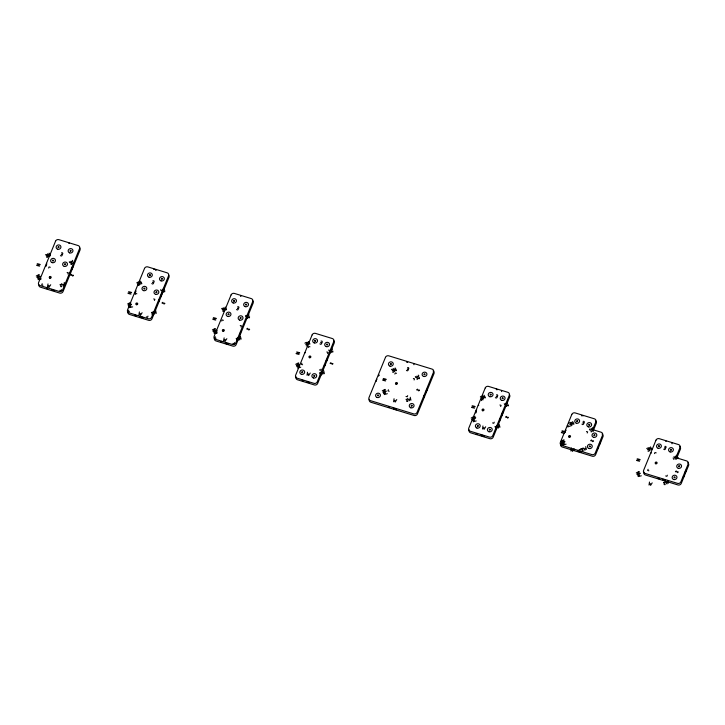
<?xml version="1.0" encoding="UTF-8"?>
<svg xmlns="http://www.w3.org/2000/svg" width="725" height="725" viewBox="0 0 725 725"><rect width="100%" height="100%" fill="white"/><g stroke="black" fill="none" stroke-linecap="round" stroke-linejoin="round"><path stroke-width="1.09" d="M154.352 269.202L153.7 269.374M475.817 413.023L475.99 411.066M502.434 414.102L502.606 412.144M600.653 441.715L600.363 442.431L600.508 441.045M686.176 470.77L685.85 471.449L686.022 470.099M376.937 379.257L376.619 379.773M582.782 415.697L583.444 415.751M48.031 283.928L47.415 286.792L48.919 285.469L48.91 287.345L50.732 284.753M139.399 311.913L138.928 314.922L140.288 313.454L140.505 315.303L142.1 312.738M224.152 337.877L223.536 340.732L225.04 339.418L225.04 341.294L226.862 338.702M307.5 372.224L307.038 375.233L308.388 373.774L308.605 375.613L310.209 373.058M394.056 398.732L393.584 401.741L394.944 400.282L395.152 402.121L396.756 399.566M482.959 425.965L482.497 428.973L483.856 427.514L484.064 429.354L485.668 426.798M571.4 448.023L570.938 451.022L572.297 449.563L572.505 451.412L574.109 448.847M649.491 482.025L649.02 485.025L650.379 483.566L650.588 485.406L652.192 482.85M68.549 243.074L69.401 243.174M581.042 452.373L580.072 451.358L580.906 451.738M665.16 480.657L664.191 479.642L665.024 480.022M134.614 293.208L134.886 292.456L135.131 293.417M161.512 294.268L161.775 293.127L161.639 294.767M216.548 330.962L216.793 330.337L217.038 331.289M46.69 263.338L46.581 264.997M42.195 283.72L41.733 284.834L42.938 285.206M48.62 268.032L49.073 266.918L50.279 267.28M61.435 289.61L60.973 290.725L59.767 290.362M67.851 273.923L68.313 272.808L67.108 272.437M70.28 272.944L69.854 273.978L69.981 272.546L70.225 273.506M72.98 266.773L72.708 267.443L72.464 266.483M135.729 291.948L135.693 290.507L135.548 292.121M128.751 310.228L128.298 311.351L129.494 311.714M135.176 294.549L135.638 293.426L136.835 293.797M147.991 316.118L147.528 317.242L146.332 316.87M154.416 300.44L154.869 299.316L153.673 298.954M159.201 300.277L158.784 301.301L158.911 299.878L159.147 300.839M215.316 336.744L214.854 337.859L216.059 338.231M221.732 321.057L222.194 319.942L223.4 320.305M234.547 342.635L234.093 343.75L232.888 343.387M240.972 326.948L241.434 325.833L240.229 325.462M238.253 338.512L237.836 339.545L237.963 338.122L238.199 339.073M301.872 363.252L301.41 364.376L302.615 364.738M308.297 347.574L308.75 346.45L309.956 346.822M321.112 369.143L320.649 370.267L319.444 369.895M327.528 353.465L327.99 352.341L326.785 351.978M324.818 365.028L324.392 366.053L324.519 364.63L324.764 365.59M327.22 359.573L326.948 360.243L326.712 359.292M375.994 380.987L376.411 381.287M378.559 375.849L378.985 374.816L378.749 375.822M388.428 389.769L387.975 390.884L389.171 391.255M394.853 374.082L395.315 372.967L396.512 373.33M407.667 395.66L407.205 396.774L406.009 396.412M414.093 379.972L414.546 378.858L413.35 378.486M424.469 395.913L424.043 396.938L424.17 395.515L424.415 396.475M476.316 410.278L476.597 409.58L476.434 410.749M474.993 416.277L474.531 417.401L475.736 417.763M481.409 400.599L481.871 399.475L483.077 399.847M494.223 422.167L493.77 423.291L492.565 422.92M500.649 406.489L501.111 405.366L499.906 405.003M501.899 413.884L501.854 415.534L502.162 414.782M501.727 415.044L502.017 414.356M500.214 419.095L499.797 420.119L499.924 418.697L500.159 419.657M561.549 442.794L561.096 443.908L562.292 444.28M567.974 427.107L568.427 425.992L569.632 426.354M580.788 448.684L580.326 449.799L579.121 449.437M587.205 432.997L587.667 431.882L586.462 431.511M593.449 430.242L596.258 423.382A2.592 2.347 -14.1 0 0 595.37 420.672M598.062 447.778L597.636 448.802L597.763 447.379L598.007 448.34M648.114 469.302L647.652 470.425L648.857 470.797M654.53 453.623L654.992 452.5L656.188 452.871M667.344 475.192L666.882 476.316L665.686 475.944M673.77 459.514L674.223 458.39L673.027 458.028M676.697 458.227L680.412 449.156A2.592 2.347 -14.1 0 0 679.524 446.446M683.829 476.225L683.403 477.249L683.53 475.827L683.775 476.787M482.977 436.296L483.811 435.671M71.095 263.429C70.026 267.063 74.367 260.248 73.297 263.882M162.463 291.414C161.394 295.048 165.735 288.233 164.666 291.867M247.216 317.378C246.147 321.003 250.497 314.197 249.427 317.831M330.564 351.725C329.494 355.359 333.844 348.544 332.775 352.178M417.12 378.233C416.05 381.867 420.391 375.061 419.322 378.686M506.023 405.465C504.953 409.099 509.303 402.293 508.234 405.918M591.21 430.813C590.141 434.447 594.482 427.641 593.412 431.266M675.827 458.209C674.757 461.843 679.098 455.028 678.029 458.662M40.111 276.524L37.519 278.201L39.513 278.246L38.062 279.623L41.289 278.889M131.479 304.509L128.851 306.222L130.881 306.231L129.431 307.608L132.657 306.874M216.231 330.473L213.639 332.141L215.642 332.186L214.183 333.572L217.418 332.838M299.579 364.82L296.942 366.741L298.99 366.542L297.703 368.046L300.766 367.194M386.135 391.328L383.489 393.249L385.537 393.05L384.259 394.554L387.313 393.702M475.038 418.561L472.401 420.482L474.449 420.282L473.162 421.787L476.225 420.935M564.911 441.788L562.319 443.464L564.313 443.51L562.863 444.896L566.098 444.162M640.13 473.452L637.511 475.165L639.541 475.165L638.091 476.552L641.317 475.817M425.992 392.479L426.155 390.983M57.909 247.406L59.16 246.835M45.421 254.901C46.889 252.98 49.11 257.683 46.735 257.529M69.935 251.086L71.177 250.524M52.408 260.846L53.65 260.284M36.25 275.998C44.95 271.241 31.247 280.856 39.911 276.116M64.434 264.525L65.676 263.963M49.925 277.485L50.505 277.213M149.278 275.391L150.528 274.82M136.789 282.886C137.868 281.01 139.798 284.091 137.741 284.064C138.946 282.469 140.36 285.886 138.103 285.514M161.303 279.071L162.545 278.509M143.777 288.831L145.018 288.269M127.618 303.983C136.282 299.253 122.579 308.841 131.279 304.101M155.802 292.51L157.044 291.948M136.481 303.993L137.07 303.73M233.432 301.165L234.682 300.603M221.551 308.841C222.62 306.974 224.56 310.046 222.493 310.028C223.771 308.451 225.094 311.877 222.865 311.478M245.458 304.844L246.699 304.282M227.931 314.605L229.172 314.043M212.371 329.947C221.016 325.144 207.368 334.841 216.032 330.065M239.957 318.284L241.198 317.722M223.037 330.509L223.626 330.237M304.899 343.197C305.968 341.321 307.907 344.411 305.841 344.384C307.101 342.825 308.424 346.215 306.213 345.825M314.487 341.122L315.737 340.551M326.513 344.801L327.754 344.239M309.602 357.017L310.182 356.754M295.718 364.303C304.364 359.528 290.779 369.152 299.38 364.421M301.645 372.478L302.887 371.916M313.671 376.166L314.913 375.604M390.231 364.312L391.473 363.751M391.446 369.705C392.506 367.838 394.482 370.91 392.397 370.892C393.657 369.333 394.98 372.722 392.76 372.342M396.158 383.534L396.747 383.262M382.274 390.811C390.893 385.999 377.317 395.714 385.927 390.929M377.381 395.678L378.631 395.116M423.889 374.626L425.14 374.064M411.048 405.991L412.289 405.429M480.358 396.938C481.427 395.053 483.376 398.17 481.309 398.125C482.506 396.53 483.928 399.919 481.672 399.566M490.009 394.88L491.26 394.318M502.035 398.56L503.277 397.998M482.714 410.042L483.303 409.779M471.177 418.044C479.859 413.241 466.166 422.947 474.839 418.162M477.168 426.246L478.409 425.684M489.194 429.925L490.435 429.363M568.926 423.327C569.986 421.452 571.962 424.533 569.877 424.506C571.137 422.956 572.469 426.345 570.249 425.956M576.574 421.388L577.816 420.826M588.591 425.077L589.842 424.506M569.279 436.559L569.868 436.287M561.05 441.271C569.768 436.477 556.021 446.165 564.712 441.389M593.802 435.489L595.044 434.928M589.207 446.691L590.458 446.129M646.745 448.639C647.833 446.754 649.754 449.872 647.697 449.817C648.975 448.222 650.271 451.748 648.059 451.267M658.318 446.428L659.569 445.866M670.344 450.116L671.586 449.545M655.835 463.067L656.424 462.804M636.278 472.927C644.915 468.123 631.267 477.82 639.93 473.044M678.518 466.483L679.769 465.921M673.933 477.684L675.183 477.123M396.077 409.643C395.805 407.323 394.228 409.67 396.376 409.761M305.044 352.722L305.515 352.676M478.282 405.456L478.763 405.411M567.358 425.829L567.829 425.783M650.923 453.025L651.403 452.989M475.6 412.008L476.252 411.972M502.226 413.087L502.869 413.042M71.503 274.34C68.014 276.334 76.125 274.113 72.636 276.107M162.871 302.325C159.382 304.319 167.493 302.098 164.004 304.092M247.624 328.28C244.144 330.274 252.246 328.053 248.766 330.047M330.972 362.636C327.492 364.63 335.593 362.409 332.113 364.403M417.528 389.144C414.038 391.138 422.149 388.917 418.66 390.911M506.431 416.377C502.951 418.37 511.052 416.15 507.573 418.144M591.564 439.93C588.075 441.924 596.186 439.703 592.697 441.697M676.289 470.924C672.8 472.918 680.911 470.697 677.422 472.691M142.046 317.541L142.87 317.532L141.928 317.079L142.172 318.039M156.455 269.845L155.621 269.682L155.766 270.362M241.316 295.836L240.546 295.646L240.627 296.353M61.562 252.78C63.746 252.164 62.667 255.599 61.29 254.267C63.338 253.94 61.67 257.212 60.42 255.581M152.93 280.765C155.123 280.14 154.026 283.602 152.658 282.261C154.697 281.916 153.066 285.242 151.788 283.566M237.691 306.72C239.866 306.122 238.788 309.512 237.419 308.216C239.458 307.853 237.809 311.188 236.54 309.521M496.263 389.053L497.123 389.76L496.38 389.533M321.039 341.076C323.196 340.469 322.154 343.895 320.767 342.572C322.815 342.309 321.112 345.526 319.888 343.877M407.586 367.584C409.752 366.977 408.701 370.412 407.314 369.079C409.371 368.817 407.658 372.034 406.444 370.384M496.498 394.817C498.682 394.21 497.595 397.644 496.226 396.312C498.274 395.904 496.661 399.257 495.347 397.617M583.108 421.343C585.283 420.727 584.214 424.161 582.837 422.838C584.885 422.503 583.208 425.774 581.957 424.143M664.861 446.382C667.045 445.757 665.949 449.228 664.589 447.878C666.619 447.524 664.997 450.85 663.71 449.183M37.229 263.673C46.617 265.731 30.251 264.09 39.603 266.138M128.597 291.658C137.958 293.688 121.573 292.039 130.971 294.123M213.349 317.623C222.738 319.689 206.344 317.958 215.724 320.078M562.083 430.741L564.92 431.611L565.183 432.408M564.458 433.197C556.447 432.734 566.588 430.188 564.721 432.608M296.697 351.969C306.086 354.008 289.701 352.377 299.072 354.434M383.244 378.486C392.633 380.516 376.257 378.894 385.618 380.942M472.156 405.719C481.545 407.767 465.151 406.127 474.531 408.175M637.193 458.789C646.51 460.882 630.152 459.124 639.568 461.245M47.642 288.84L46.536 288.496L47.143 288.052L47.388 289.003M135.901 315.873L134.796 315.529L135.412 315.085L135.648 316.037M221.75 342.164L220.645 341.828L221.261 341.375L221.497 342.336M574.309 450.153L573.203 449.817L573.819 449.364L574.055 450.325M54.611 291.223L53.659 290.045M659.079 478.636L657.965 478.301L658.581 477.847L658.826 478.808M481.944 435.1L481.201 434.873L482.252 436.078M481.318 435.344L482.062 435.571M303.267 381.006L302.162 380.661L302.769 380.217L303.014 381.169M389.479 407.405L388.373 407.069L388.99 406.616L389.225 407.577M477.267 434.302L476.162 433.967L476.778 433.514L477.014 434.474M309.466 383.144L308.506 381.975M142.544 317.695L143.033 318.302M393.403 408.773C395.288 409.87 392.098 407.124 394.101 408.365M666.212 441.181L665.45 441.072M407.695 362.074L406.843 361.693L406.924 362.428M482.805 435.362L484.11 436.649M664.644 482.497C660.72 481.69 667.97 485.342 664.046 484.545M582.619 448.766C578.695 447.959 585.945 451.612 582.021 450.814M496.145 426.581C492.221 425.774 499.471 429.427 495.547 428.62M407.233 399.348C403.308 398.542 410.558 402.194 406.634 401.387M320.686 372.84C316.762 372.034 324.012 375.686 320.087 374.879M237.338 338.484C233.414 337.678 240.664 341.33 236.74 340.532M152.576 312.52C148.652 311.723 155.911 315.375 151.978 314.568M61.208 284.535C57.284 283.729 64.543 287.39 60.61 286.583M665.024 481.599L667 483.928L666.882 482.062L668.459 483.167L667.671 480.403M583.009 447.869L584.984 450.198L584.857 448.331L586.443 449.437L585.646 446.673M496.534 425.684L498.501 428.013L498.383 426.146L499.96 427.252L499.172 424.487M407.622 398.451L409.371 400.78L409.471 398.913L410.912 400.182L410.259 397.255M321.066 371.934L322.824 374.263L322.924 372.405L324.365 373.665L323.712 370.738M237.718 337.587L239.694 339.916L239.576 338.049L241.153 339.155L240.365 336.391M152.966 311.623L154.715 313.952L154.815 312.085L156.265 313.354L155.612 310.427M61.598 283.638L63.573 285.967L63.447 284.1L65.032 285.206L64.244 282.442M676.996 455.119C678.808 456.197 675.7 457.883 675.664 456.043C677.213 457.194 673.797 458.463 674.06 456.451M670.688 449.273L671.241 450.388M678.863 465.649L679.425 466.764M658.662 445.594L659.224 446.709M674.277 476.851L674.839 477.965M650.434 446.899C655.137 454.484 645.458 442.603 650.135 450.261M655.998 462.677L656.261 463.202M592.379 427.723C594.192 428.792 591.074 430.496 591.047 428.656C592.597 429.798 589.18 431.085 589.443 429.055M588.936 424.234L589.498 425.348M594.147 434.656L594.699 435.77M576.919 420.554L577.472 421.669M589.552 445.857L590.114 446.972M572.614 421.587C577.272 429.182 567.666 417.346 572.315 424.95M569.442 436.16L569.705 436.686M507.201 402.375C508.941 403.752 504.319 405.855 504.265 403.707M502.38 397.717L502.933 398.841M490.354 394.038L490.916 395.152M484.037 395.207C488.686 402.846 479.125 390.902 483.738 398.569M482.877 409.652L483.14 410.178M489.538 429.082L490.091 430.206M477.512 425.403L478.074 426.517M424.234 373.783L424.796 374.907M418.289 375.142C420.083 376.212 416.993 377.915 416.957 376.076C418.425 377.254 415.09 378.477 415.353 376.474M395.134 367.974C399.738 375.632 390.177 363.669 394.835 371.336M390.576 363.479L391.128 364.593M411.392 405.148L411.945 406.263M396.321 383.135L396.584 383.661M377.725 394.844L378.287 395.959M331.742 348.634C333.527 349.695 330.446 351.398 330.401 349.559C331.878 350.746 328.543 351.969 328.806 349.967M326.857 343.958L327.41 345.073M314.831 340.279L315.393 341.393M308.578 341.466C313.227 349.106 303.657 337.234 308.279 344.828M309.765 356.627L310.028 357.153M314.016 375.323L314.568 376.438M301.99 371.644L302.552 372.759M245.802 304.002L246.355 305.125M248.394 314.278C250.188 315.348 247.107 317.052 247.053 315.212C248.53 316.417 245.177 317.595 245.458 315.611M233.776 300.322L234.338 301.437M240.301 317.45L240.854 318.565M225.23 307.11C229.807 314.686 220.391 302.833 224.931 310.472M228.275 313.762L228.828 314.886M223.2 330.111L223.463 330.636M161.648 278.228L162.201 279.343M163.632 288.323C165.436 289.375 162.337 291.106 162.3 289.248C163.778 290.444 160.415 291.658 160.696 289.647M149.622 274.548L150.184 275.663M156.138 291.667L156.7 292.791M144.121 287.988L144.674 289.103M140.478 281.146C145.163 288.749 135.575 276.914 140.179 284.508M136.644 303.594L136.907 304.128M70.28 250.243L70.832 251.358M72.264 260.338C74.041 261.399 70.987 263.093 70.932 261.263C72.4 262.459 69.056 263.664 69.328 261.662M58.254 246.563L58.816 247.678M64.77 263.683L65.332 264.806M52.753 260.003L53.306 261.118M49.11 253.161C53.813 260.746 44.198 248.883 48.811 256.523M50.079 277.086L50.342 277.612M685.216 471.712L685.46 472.673M671.776 442.812L672.021 443.763M663.003 479.207L663.239 480.158M581.767 415.371L581.93 416.023M565.935 430.596L565.745 429.916L565.409 430.822M501.428 390.639L501.673 391.6M413.694 363.76L413.939 364.72M326.205 360.515L326.449 361.476M307.192 381.567L307.436 382.528M240.446 332.05L240.682 333.011M227.768 343.378L228.012 344.33M215.996 332.277L216.24 333.237M45.892 265.287L46.137 266.247M38.833 284.816A2.592 2.347 -14.1 0 0 40.473 287.182L59.713 293.081A2.592 2.347 -14.1 0 0 63.03 291.577L80.004 250.125A2.592 2.347 -14.1 0 0 79.596 247.823M127.953 311.46A2.592 2.347 -14.1 0 0 129.44 314.433L148.679 320.323A2.592 2.347 -14.1 0 0 151.996 318.819L168.97 277.376A2.592 2.347 -14.1 0 0 168.562 275.065M214.509 337.968A2.592 2.347 -14.1 0 0 215.996 340.949L232.834 346.106A2.592 2.347 -14.1 0 0 236.151 344.602L253.125 303.15A2.592 2.347 -14.1 0 0 252.717 300.848M296.027 376.801A2.592 2.347 -14.1 0 0 297.513 379.782L314.342 384.939A2.592 2.347 -14.1 0 0 317.668 383.434L334.18 343.106A2.592 2.347 -14.1 0 0 333.772 340.795M433.07 370.964A2.592 2.347 -14.1 0 1 433.967 373.674L417.446 413.993A2.592 2.347 -14.1 0 1 414.129 415.498L370.847 402.239A2.592 2.347 -14.1 0 1 369.36 399.267M469.147 429.825A2.592 2.347 -14.1 0 0 470.634 432.807L489.864 438.697A2.592 2.347 -14.1 0 0 493.19 437.193L509.702 396.865A2.592 2.347 -14.1 0 0 509.294 394.563M602.901 434.973A2.592 2.347 -14.1 0 1 602.955 436.776L595.615 454.702A2.592 2.347 -14.1 0 1 592.289 456.206L562.237 446.999A2.592 2.347 -14.1 0 1 560.751 444.017M602.058 434.067A2.592 2.347 -14.1 0 1 602.548 434.465M643.99 472.038A2.592 2.347 -14.1 0 0 645.477 475.011L677.929 484.952A2.592 2.347 -14.1 0 0 681.255 483.448L688.596 465.532A2.592 2.347 -14.1 0 0 687.699 462.822M599.439 443.347C599.765 446.102 600.191 441.163 599.439 443.347M426.527 389.823C426.853 392.551 427.279 387.621 426.527 389.823M72.21 268.486L71.911 269.383L72.02 267.733L72.21 268.486M161.14 295.818L160.841 296.715L160.95 295.066L161.14 295.818M240.193 334.062L239.893 334.959L240.002 333.301L240.193 334.062M578.124 450.769L579.202 451.811L578.124 450.769M52.653 290.471L51.81 290.362L51.566 289.402L52.653 290.471M140.922 317.505L140.07 317.396L139.834 316.435L140.922 317.505M226.771 343.804L225.919 343.695L225.683 342.735L226.771 343.804M55.562 241.171L38.588 282.614A2.592 2.347 -14.1 0 0 40.074 285.587L59.314 291.477A2.592 2.347 -14.1 0 0 62.631 289.973L79.605 248.53A2.592 2.347 -14.1 0 0 78.119 245.557L58.879 239.667A2.592 2.347 -14.1 0 0 55.562 241.171M144.529 268.413L127.555 309.865A2.592 2.347 -14.1 0 0 129.041 312.837L148.272 318.728A2.592 2.347 -14.1 0 0 151.597 317.224L168.572 275.781A2.592 2.347 -14.1 0 0 167.085 272.799L147.846 266.909A2.592 2.347 -14.1 0 0 144.529 268.413M231.085 294.93L214.111 336.373A2.592 2.347 -14.1 0 0 215.597 339.354L232.426 344.502A2.592 2.347 -14.1 0 0 235.752 342.998L252.726 301.555A2.592 2.347 -14.1 0 0 251.24 298.582L234.411 293.426A2.592 2.347 -14.1 0 0 231.085 294.93M312.14 334.887L295.628 375.206A2.592 2.347 -14.1 0 0 297.114 378.187L313.943 383.344A2.592 2.347 -14.1 0 0 317.26 381.839L333.781 341.511A2.592 2.347 -14.1 0 0 332.295 338.53L315.457 333.382A2.592 2.347 -14.1 0 0 312.14 334.887M385.473 357.343L368.962 397.672A2.592 2.347 -14.1 0 0 370.448 400.644L413.73 413.903A2.592 2.347 -14.1 0 0 417.047 412.398L433.559 372.07A2.592 2.347 -14.1 0 0 432.073 369.097L388.799 355.839A2.592 2.347 -14.1 0 0 385.473 357.343M485.261 387.911L468.74 428.23A2.592 2.347 -14.1 0 0 470.226 431.212L489.466 437.103A2.592 2.347 -14.1 0 0 492.782 435.598L509.303 395.27A2.592 2.347 -14.1 0 0 507.817 392.298L488.577 386.407A2.592 2.347 -14.1 0 0 485.261 387.911M571.817 414.419L560.343 442.422A2.592 2.347 -14.1 0 0 561.839 445.404L591.89 454.602A2.592 2.347 -14.1 0 0 595.216 453.098L602.548 435.181A2.592 2.347 -14.1 0 0 601.061 432.2L592.651 429.626L595.859 421.787A2.592 2.347 -14.1 0 0 594.373 418.805L575.143 412.915A2.592 2.347 -14.1 0 0 571.817 414.419M655.971 440.193L643.582 470.443A2.592 2.347 -14.1 0 0 645.069 473.416L677.531 483.358A2.592 2.347 -14.1 0 0 680.857 481.853L688.197 463.937A2.592 2.347 -14.1 0 0 686.711 460.955L675.89 457.638L680.014 447.561A2.592 2.347 -14.1 0 0 678.528 444.579L659.297 438.688A2.592 2.347 -14.1 0 0 655.971 440.193M47.279 255.635L46.373 256.079L47.179 255.717M506.304 404.115L505.86 403.308L506.258 404.07M49.871 278.192A0.97 0.879 -14.1 0 0 51.167 277.167A0.97 0.879 -14.1 0 0 49.608 276.687A0.97 0.879 -14.1 0 0 49.871 278.192M57.674 249.219A2.429 2.193 -14.1 0 0 60.918 246.672A2.429 2.193 -14.1 0 0 57.012 245.476A2.429 2.193 -14.1 0 0 57.674 249.219M69.7 252.907A2.429 2.193 -14.1 0 0 72.944 250.352A2.429 2.193 -14.1 0 0 69.038 249.155A2.429 2.193 -14.1 0 0 69.7 252.907M64.19 266.347A2.429 2.193 -14.1 0 0 67.434 263.791A2.429 2.193 -14.1 0 0 63.528 262.595A2.429 2.193 -14.1 0 0 64.19 266.347M52.173 262.658A2.429 2.193 -14.1 0 0 55.417 260.112A2.429 2.193 -14.1 0 0 51.511 258.916A2.429 2.193 -14.1 0 0 52.173 262.658M136.427 304.699A0.97 0.879 -14.1 0 0 137.723 303.684A0.97 0.879 -14.1 0 0 136.164 303.204A0.97 0.879 -14.1 0 0 136.427 304.699M143.541 290.643A2.429 2.193 -14.1 0 0 146.785 288.097A2.429 2.193 -14.1 0 0 142.879 286.901A2.429 2.193 -14.1 0 0 143.541 290.643M161.068 280.892A2.429 2.193 -14.1 0 0 164.312 278.337A2.429 2.193 -14.1 0 0 160.406 277.14A2.429 2.193 -14.1 0 0 161.068 280.892M149.042 277.204A2.429 2.193 -14.1 0 0 152.286 274.657A2.429 2.193 -14.1 0 0 148.38 273.461A2.429 2.193 -14.1 0 0 149.042 277.204M155.558 294.332A2.429 2.193 -14.1 0 0 158.802 291.776A2.429 2.193 -14.1 0 0 154.896 290.58A2.429 2.193 -14.1 0 0 155.558 294.332M222.992 331.216A0.97 0.879 -14.1 0 0 224.288 330.192A0.97 0.879 -14.1 0 0 222.729 329.712A0.97 0.879 -14.1 0 0 222.992 331.216M245.222 306.666A2.429 2.193 -14.1 0 0 248.467 304.11A2.429 2.193 -14.1 0 0 244.561 302.914A2.429 2.193 -14.1 0 0 245.222 306.666M239.712 320.106A2.429 2.193 -14.1 0 0 242.957 317.55A2.429 2.193 -14.1 0 0 239.051 316.354A2.429 2.193 -14.1 0 0 239.712 320.106M227.695 316.426A2.429 2.193 -14.1 0 0 230.94 313.871A2.429 2.193 -14.1 0 0 227.034 312.674A2.429 2.193 -14.1 0 0 227.695 316.426M233.196 302.978A2.429 2.193 -14.1 0 0 236.441 300.431A2.429 2.193 -14.1 0 0 232.535 299.235A2.429 2.193 -14.1 0 0 233.196 302.978M309.548 357.724A0.97 0.879 -14.1 0 0 310.844 356.709A0.97 0.879 -14.1 0 0 309.285 356.229A0.97 0.879 -14.1 0 0 309.548 357.724M326.277 346.623A2.429 2.193 -14.1 0 0 329.513 344.067A2.429 2.193 -14.1 0 0 325.616 342.871A2.429 2.193 -14.1 0 0 326.277 346.623M314.251 342.934A2.429 2.193 -14.1 0 0 317.496 340.388A2.429 2.193 -14.1 0 0 313.59 339.191A2.429 2.193 -14.1 0 0 314.251 342.934M313.427 377.979A2.429 2.193 -14.1 0 0 316.671 375.432A2.429 2.193 -14.1 0 0 312.765 374.236A2.429 2.193 -14.1 0 0 313.427 377.979M301.41 374.299A2.429 2.193 -14.1 0 0 304.654 371.744A2.429 2.193 -14.1 0 0 300.748 370.548A2.429 2.193 -14.1 0 0 301.41 374.299M396.104 384.241A0.97 0.879 -14.1 0 0 397.409 383.217A0.97 0.879 -14.1 0 0 395.841 382.737A0.97 0.879 -14.1 0 0 396.104 384.241M423.654 376.447A2.429 2.193 -14.1 0 0 426.898 373.892A2.429 2.193 -14.1 0 0 422.992 372.695A2.429 2.193 -14.1 0 0 423.654 376.447M377.145 397.499A2.429 2.193 -14.1 0 0 380.389 394.944A2.429 2.193 -14.1 0 0 376.483 393.748A2.429 2.193 -14.1 0 0 377.145 397.499M410.812 407.812A2.429 2.193 -14.1 0 0 414.048 405.257A2.429 2.193 -14.1 0 0 410.151 404.061A2.429 2.193 -14.1 0 0 410.812 407.812M389.996 366.134A2.429 2.193 -14.1 0 0 393.231 363.578A2.429 2.193 -14.1 0 0 389.334 362.382A2.429 2.193 -14.1 0 0 389.996 366.134M482.669 410.749A0.97 0.879 -14.1 0 0 483.965 409.734A0.97 0.879 -14.1 0 0 482.406 409.253A0.97 0.879 -14.1 0 0 482.669 410.749M476.932 428.058A2.429 2.193 -14.1 0 0 480.177 425.512A2.429 2.193 -14.1 0 0 476.271 424.315A2.429 2.193 -14.1 0 0 476.932 428.058M489.774 396.702A2.429 2.193 -14.1 0 0 493.018 394.146A2.429 2.193 -14.1 0 0 489.112 392.95A2.429 2.193 -14.1 0 0 489.774 396.702M501.8 400.381A2.429 2.193 -14.1 0 0 505.044 397.826A2.429 2.193 -14.1 0 0 501.138 396.629A2.429 2.193 -14.1 0 0 501.8 400.381M488.949 431.747A2.429 2.193 -14.1 0 0 492.193 429.191A2.429 2.193 -14.1 0 0 488.287 427.995A2.429 2.193 -14.1 0 0 488.949 431.747M569.225 437.266A0.97 0.879 -14.1 0 0 570.521 436.242A0.97 0.879 -14.1 0 0 568.962 435.761A0.97 0.879 -14.1 0 0 569.225 437.266M593.558 437.311A2.429 2.193 -14.1 0 0 596.802 434.755A2.429 2.193 -14.1 0 0 592.896 433.559A2.429 2.193 -14.1 0 0 593.558 437.311M576.339 423.21A2.429 2.193 -14.1 0 0 579.574 420.654A2.429 2.193 -14.1 0 0 575.668 419.458A2.429 2.193 -14.1 0 0 576.339 423.21M588.356 426.889A2.429 2.193 -14.1 0 0 591.6 424.343A2.429 2.193 -14.1 0 0 587.694 423.146A2.429 2.193 -14.1 0 0 588.356 426.889M588.972 448.512A2.429 2.193 -14.1 0 0 592.216 445.957A2.429 2.193 -14.1 0 0 588.31 444.76A2.429 2.193 -14.1 0 0 588.972 448.512M655.79 463.773A0.97 0.879 -14.1 0 0 657.086 462.758A0.97 0.879 -14.1 0 0 655.518 462.278A0.97 0.879 -14.1 0 0 655.79 463.773M678.283 468.305A2.429 2.193 -14.1 0 0 681.527 465.749A2.429 2.193 -14.1 0 0 677.621 464.553A2.429 2.193 -14.1 0 0 678.283 468.305M670.108 451.929A2.429 2.193 -14.1 0 0 673.353 449.382A2.429 2.193 -14.1 0 0 669.447 448.186A2.429 2.193 -14.1 0 0 670.108 451.929M658.082 448.249A2.429 2.193 -14.1 0 0 661.327 445.694A2.429 2.193 -14.1 0 0 657.421 444.498A2.429 2.193 -14.1 0 0 658.082 448.249M673.697 479.506A2.429 2.193 -14.1 0 0 676.942 476.95A2.429 2.193 -14.1 0 0 673.036 475.754A2.429 2.193 -14.1 0 0 673.697 479.506"/></g></svg>
